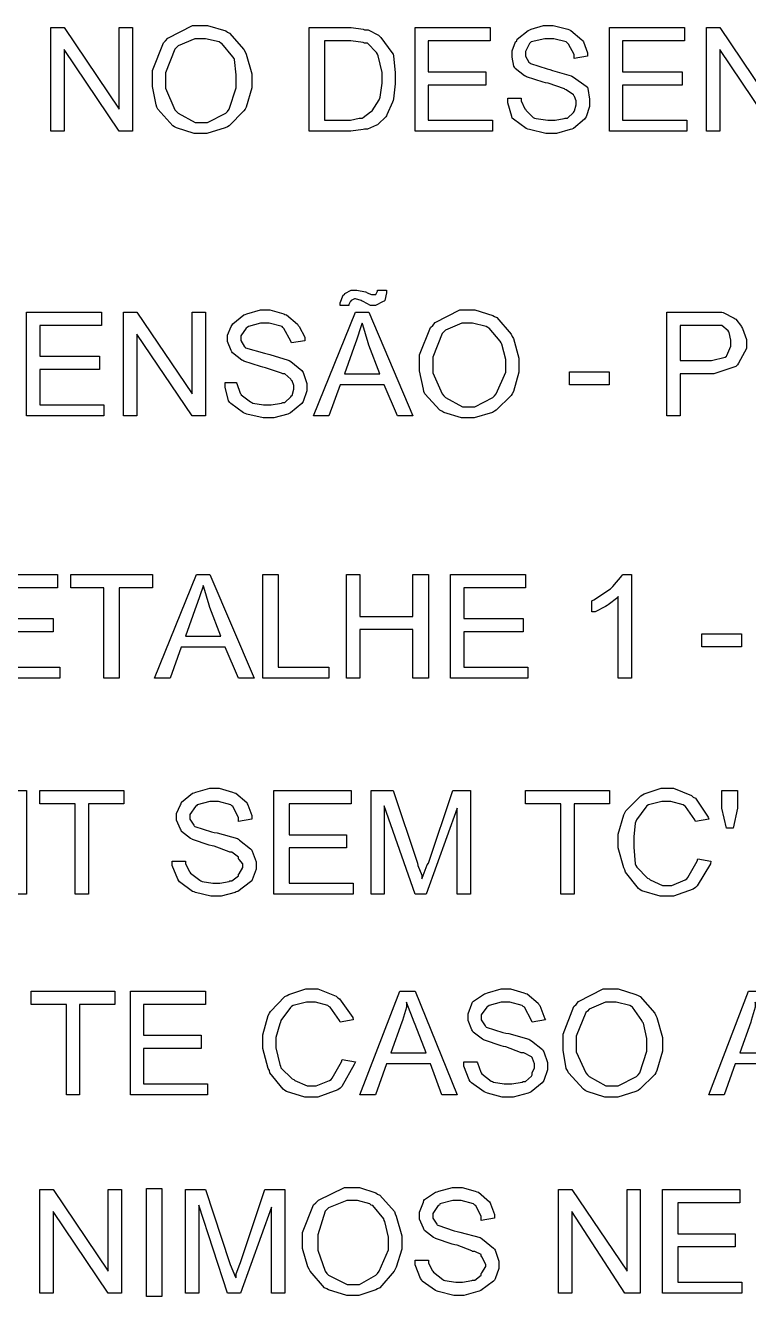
# Model space of a CAD drawing. Extents: x 0 to 210, y 0 to 297.
# Drawn here: x 83.7 to 97.59, y 85.81 to 110.25 of the extents above; entities that cross this region are included whole.
import ezdxf

# ---------------------------------------------------------------- set-up
doc = ezdxf.new("R2010")
doc.units = 0
doc.header["$MEASUREMENT"] = 0
doc.layers.add('C00-00-00-BLACK', color=7, linetype='Continuous')

msp = doc.modelspace()

# ---------------------------------------------------------------- linework, layer by layer
at = {"layer": 'C00-00-00-BLACK'}
for points in [[(86.1385, 109.186), (86.1385, 109.378), (86.3494, 109.91), (86.3921, 109.951), (86.4334, 110.005), (86.9086, 110.247), (87.0687, 110.247), (87.1954, 110.247), (87.5482, 110.141), (87.5799, 110.119), (87.6212, 110.098), (87.8967, 109.781), (87.9189, 109.739), (87.9394, 109.697), (88.0456, 109.314), (88.0456, 109.186), (88.0456, 109.048), (87.9394, 108.678), (87.9189, 108.635), (87.8967, 108.603), (87.6117, 108.319), (87.5799, 108.297), (87.5372, 108.277), (87.1859, 108.169), (87.0687, 108.169), (86.9417, 108.169), (86.6027, 108.277), (86.5614, 108.297), (86.5297, 108.319), (86.2432, 108.636), (86.2224, 108.678), (86.2115, 108.72), (86.1385, 109.07), (86.1385, 109.186)], [(92.9665, 108.847), (93.2201, 108.847), (93.2201, 108.795), (93.2946, 108.646), (93.3055, 108.635), (93.3154, 108.614), (93.453, 108.476), (93.4752, 108.465), (93.5069, 108.456), (93.7355, 108.424), (93.8128, 108.424), (93.8759, 108.424), (94.0456, 108.456), (94.0675, 108.465), (94.1091, 108.465), (94.2262, 108.573), (94.2372, 108.593), (94.2467, 108.604), (94.2785, 108.723), (94.2785, 108.762), (94.2785, 108.795), (94.2467, 108.88), (94.2372, 108.89), (94.2262, 108.912), (94.0883, 109.007), (94.0675, 109.016), (94.0566, 109.028), (93.7383, 109.134), (93.6858, 109.143), (93.6431, 109.154), (93.3263, 109.261), (93.3055, 109.27), (93.2836, 109.281), (93.103, 109.422), (93.0935, 109.442), (93.0822, 109.464), (93.0508, 109.638), (93.0508, 109.696), (93.0508, 109.761), (93.1139, 109.93), (93.1362, 109.951), (93.1457, 109.983), (93.3581, 110.152), (93.3898, 110.162), (93.4103, 110.173), (93.6487, 110.247), (93.7288, 110.247), (93.8332, 110.247), (94.1201, 110.173), (94.1518, 110.162), (94.1723, 110.152), (94.386, 109.973), (94.4079, 109.951), (94.4178, 109.93), (94.4933, 109.723), (94.4933, 109.653), (94.2372, 109.612), (94.2372, 109.686), (94.1296, 109.887), (94.1091, 109.908), (94.0869, 109.93), (93.8498, 109.992), (93.7715, 109.992), (93.6748, 109.992), (93.4103, 109.93), (93.3898, 109.908), (93.3785, 109.898), (93.3055, 109.747), (93.3055, 109.696), (93.3055, 109.655), (93.3676, 109.538), (93.3898, 109.527), (93.3993, 109.517), (93.7175, 109.411), (93.7715, 109.4), (93.8237, 109.379), (94.1835, 109.281), (94.1945, 109.27), (94.2262, 109.25), (94.4714, 109.08), (94.4933, 109.058), (94.5032, 109.037), (94.5363, 108.831), (94.5363, 108.762), (94.5363, 108.689), (94.4714, 108.487), (94.4506, 108.465), (94.4397, 108.445), (94.2262, 108.266), (94.1945, 108.254), (94.1627, 108.245), (93.8996, 108.169), (93.8128, 108.169), (93.6957, 108.169), (93.3799, 108.245), (93.3482, 108.254), (93.3154, 108.266), (93.0712, 108.445), (93.0508, 108.465), (93.0395, 108.499), (92.9665, 108.76), (92.9665, 108.847)], [(84.1858, 108.212), (84.1858, 110.205), (84.4419, 110.205), (85.5003, 108.635), (85.5003, 110.205), (85.7539, 110.205), (85.7539, 108.212), (85.5003, 108.212), (84.4419, 109.781), (84.4419, 108.212), (84.1858, 108.212)], [(86.3921, 109.186), (86.3921, 109.039), (86.571, 108.625), (86.6027, 108.593), (86.6345, 108.562), (86.9597, 108.381), (87.0687, 108.381), (87.1954, 108.381), (87.5482, 108.562), (87.5799, 108.593), (87.6117, 108.636), (87.7492, 109.05), (87.7492, 109.186), (87.7492, 109.294), (87.7164, 109.591), (87.7066, 109.612), (87.6847, 109.644), (87.4737, 109.898), (87.4529, 109.908), (87.4215, 109.93), (87.1569, 109.992), (87.0687, 109.992), (86.9516, 109.992), (86.6345, 109.856), (86.6027, 109.823), (86.571, 109.791), (86.3921, 109.338), (86.3921, 109.186)], [(89.148, 108.212), (89.148, 110.205), (89.8687, 110.205), (89.9527, 110.205), (90.1869, 110.173), (90.2092, 110.162), (90.2822, 110.162), (90.4833, 110.057), (90.5055, 110.035), (90.526, 110.014), (90.7383, 109.728), (90.7602, 109.696), (90.7701, 109.664), (90.8018, 109.338), (90.8018, 109.227), (90.8018, 109.123), (90.7701, 108.836), (90.7602, 108.804), (90.7493, 108.773), (90.6431, 108.53), (90.6336, 108.508), (90.6226, 108.487), (90.4737, 108.35), (90.4642, 108.339), (90.442, 108.329), (90.267, 108.254), (90.2092, 108.254), (90.1869, 108.245), (89.9474, 108.212), (89.8687, 108.212), (89.148, 108.212)], [(91.1835, 108.212), (91.1835, 110.205), (92.625, 110.205), (92.625, 109.951), (91.4368, 109.951), (91.4368, 109.355), (92.5407, 109.355), (92.5407, 109.101), (91.4368, 109.101), (91.4368, 108.424), (92.6677, 108.424), (92.6677, 108.212), (91.1835, 108.212)], [(94.9166, 108.212), (94.9166, 110.205), (96.3581, 110.205), (96.3581, 109.951), (95.1699, 109.951), (95.1699, 109.355), (96.3165, 109.355), (96.3165, 109.101), (95.1699, 109.101), (95.1699, 108.424), (96.4008, 108.424), (96.4008, 108.212), (94.9166, 108.212)], [(96.7825, 108.212), (96.7825, 110.205), (97.0386, 110.205), (98.0969, 108.635), (98.0969, 110.205), (98.3506, 110.205), (98.3506, 108.212), (98.0969, 108.212), (97.0386, 109.781), (97.0386, 108.212), (96.7825, 108.212)], [(89.4457, 108.424), (89.8687, 108.424), (89.9432, 108.424), (90.1114, 108.465), (90.1679, 108.465), (90.1883, 108.476), (90.3263, 108.584), (90.3372, 108.593), (90.358, 108.604), (90.4946, 108.815), (90.5055, 108.847), (90.515, 108.869), (90.5482, 109.138), (90.5482, 109.227), (90.5482, 109.345), (90.4737, 109.664), (90.4642, 109.696), (90.442, 109.728), (90.267, 109.908), (90.2092, 109.908), (90.1869, 109.919), (89.9474, 109.951), (89.8687, 109.951), (89.4457, 109.951), (89.4457, 108.424)], [(89.7421, 104.862), (89.7421, 104.915), (89.8042, 105.064), (89.826, 105.074), (89.8356, 105.096), (89.9569, 105.158), (89.9982, 105.158), (90.0617, 105.158), (90.23, 105.128), (90.2518, 105.117), (90.2614, 105.107), (90.3482, 105.074), (90.3785, 105.074), (90.3785, 105.074), (90.4215, 105.074), (90.4215, 105.074), (90.4311, 105.074), (90.4642, 105.137), (90.4642, 105.158), (90.6336, 105.158), (90.6336, 105.106), (90.6004, 104.958), (90.5909, 104.947), (90.5686, 104.938), (90.4254, 104.862), (90.3785, 104.862), (90.3249, 104.862), (90.1883, 104.938), (90.1679, 104.947), (90.1457, 104.958), (90.0409, 104.99), (90.0409, 104.99), (90.019, 104.99), (89.9527, 104.958), (89.9527, 104.947), (89.9418, 104.947), (89.91, 104.884), (89.91, 104.862), (89.7421, 104.862)], [(83.7198, 102.742), (83.7198, 104.735), (85.1613, 104.735), (85.1613, 104.481), (83.9735, 104.481), (83.9735, 103.886), (85.1186, 103.886), (85.1186, 103.633), (83.9735, 103.633), (83.9735, 102.955), (85.2039, 102.955), (85.2039, 102.742), (83.7198, 102.742)], [(85.5846, 102.742), (85.5846, 104.735), (85.8407, 104.735), (86.899, 103.167), (86.899, 104.735), (87.1541, 104.735), (87.1541, 102.742), (86.899, 102.742), (85.8407, 104.312), (85.8407, 102.742), (85.5846, 102.742)], [(87.5372, 103.38), (87.7492, 103.38), (87.7591, 103.36), (87.8223, 103.178), (87.8336, 103.167), (87.8431, 103.146), (88.0237, 103.008), (88.0456, 102.997), (88.0664, 102.988), (88.2731, 102.955), (88.3419, 102.955), (88.4163, 102.955), (88.6188, 102.988), (88.6411, 102.997), (88.6823, 102.997), (88.7995, 103.104), (88.8104, 103.124), (88.8199, 103.135), (88.8517, 103.255), (88.8517, 103.294), (88.8517, 103.327), (88.8199, 103.414), (88.8104, 103.423), (88.7995, 103.445), (88.6795, 103.55), (88.6411, 103.55), (88.6188, 103.561), (88.3087, 103.667), (88.2565, 103.677), (88.2138, 103.688), (87.8967, 103.794), (87.8762, 103.803), (87.854, 103.814), (87.6734, 103.952), (87.6639, 103.973), (87.6529, 103.995), (87.5799, 104.17), (87.5799, 104.228), (87.5799, 104.291), (87.6529, 104.461), (87.6639, 104.481), (87.6847, 104.513), (87.8967, 104.683), (87.9189, 104.692), (87.9507, 104.703), (88.211, 104.778), (88.2992, 104.778), (88.3941, 104.778), (88.6615, 104.703), (88.6837, 104.692), (88.7155, 104.683), (88.9261, 104.503), (88.937, 104.481), (88.9579, 104.461), (89.064, 104.254), (89.064, 104.185), (88.8104, 104.142), (88.7995, 104.174), (88.6615, 104.418), (88.6411, 104.439), (88.6298, 104.461), (88.3818, 104.524), (88.2992, 104.524), (88.2138, 104.524), (87.981, 104.461), (87.9602, 104.439), (87.938, 104.429), (87.8336, 104.279), (87.8336, 104.228), (87.8336, 104.187), (87.908, 104.069), (87.9189, 104.059), (87.9285, 104.049), (88.2883, 103.943), (88.3419, 103.932), (88.3941, 103.922), (88.7458, 103.814), (88.7677, 103.803), (88.7995, 103.783), (89.0104, 103.615), (89.0214, 103.592), (89.0309, 103.572), (89.1067, 103.364), (89.1067, 103.294), (89.1067, 103.221), (89.0309, 103.019), (89.0214, 102.997), (89.0104, 102.977), (88.7885, 102.796), (88.7677, 102.785), (88.736, 102.775), (88.4714, 102.701), (88.3846, 102.701), (88.2675, 102.701), (87.9507, 102.775), (87.9189, 102.785), (87.8872, 102.796), (87.6434, 102.977), (87.6226, 102.997), (87.6004, 103.029), (87.5372, 103.294), (87.5372, 103.38)], [(89.2334, 102.742), (90.0409, 104.735), (90.2945, 104.735), (91.1408, 102.742), (90.8445, 102.742), (90.5909, 103.338), (89.7421, 103.338), (89.5297, 102.742), (89.2334, 102.742)], [(91.2675, 103.719), (91.2675, 103.911), (91.4809, 104.44), (91.525, 104.481), (91.5666, 104.535), (92.0418, 104.778), (92.2017, 104.778), (92.3286, 104.778), (92.6786, 104.673), (92.7104, 104.651), (92.753, 104.63), (93.0286, 104.312), (93.0508, 104.269), (93.0712, 104.228), (93.1788, 103.848), (93.1788, 103.719), (93.1788, 103.582), (93.0712, 103.21), (93.0508, 103.167), (93.0286, 103.135), (92.7421, 102.85), (92.7104, 102.828), (92.6677, 102.807), (92.3177, 102.701), (92.2017, 102.701), (92.075, 102.701), (91.736, 102.807), (91.6947, 102.828), (91.6615, 102.85), (91.3737, 103.167), (91.3529, 103.208), (91.3419, 103.252), (91.2675, 103.604), (91.2675, 103.719)], [(96.0205, 102.742), (96.0205, 104.735), (96.7825, 104.735), (96.8555, 104.735), (97.022, 104.735), (97.0788, 104.735), (97.0993, 104.725), (97.313, 104.619), (97.3349, 104.608), (97.3448, 104.599), (97.4506, 104.461), (97.4619, 104.439), (97.4714, 104.418), (97.5473, 104.211), (97.5473, 104.142), (97.5473, 104.038), (97.3984, 103.751), (97.3776, 103.719), (97.3459, 103.688), (96.9229, 103.55), (96.7825, 103.55), (96.2738, 103.55), (96.2738, 102.742), (96.0205, 102.742)], [(89.826, 103.55), (90.5055, 103.55), (90.2945, 104.1), (90.2836, 104.142), (90.1774, 104.492), (90.1679, 104.524), (90.1569, 104.492), (90.0508, 104.174), (90.0409, 104.142), (89.826, 103.55)], [(91.525, 103.719), (91.525, 103.571), (91.7042, 103.167), (91.736, 103.124), (91.7677, 103.092), (92.093, 102.912), (92.2017, 102.912), (92.3286, 102.912), (92.6786, 103.092), (92.7104, 103.124), (92.7421, 103.167), (92.9238, 103.582), (92.9238, 103.719), (92.9238, 103.826), (92.8479, 104.122), (92.837, 104.142), (92.8151, 104.174), (92.6042, 104.429), (92.5834, 104.439), (92.5505, 104.461), (92.2884, 104.524), (92.2017, 104.524), (92.0845, 104.524), (91.7677, 104.386), (91.736, 104.355), (91.7042, 104.323), (91.525, 103.871), (91.525, 103.719)], [(96.2738, 103.803), (96.7825, 103.803), (96.8774, 103.803), (97.1405, 103.868), (97.1628, 103.889), (97.1737, 103.9), (97.251, 104.082), (97.251, 104.142), (97.251, 104.196), (97.2178, 104.345), (97.2083, 104.355), (97.1959, 104.377), (97.076, 104.481), (97.0361, 104.481), (96.9726, 104.481), (96.8294, 104.481), (96.7825, 104.481), (96.2738, 104.481), (96.2738, 103.803)], [(94.149, 103.59), (94.911, 103.59), (94.911, 103.336), (94.149, 103.336), (94.149, 103.59)], [(82.8312, 97.7), (82.8312, 99.6929), (84.3153, 99.6929), (84.3153, 99.4378), (83.1275, 99.4378), (83.1275, 98.8427), (84.2299, 98.8427), (84.2299, 98.589), (83.1275, 98.589), (83.1275, 97.9124), (84.3566, 97.9124), (84.3566, 97.7), (82.8312, 97.7)], [(85.2039, 97.7), (85.2039, 99.4378), (84.569, 99.4378), (84.569, 99.6929), (86.1385, 99.6929), (86.1385, 99.4378), (85.5003, 99.4378), (85.5003, 97.7), (85.2039, 97.7)], [(86.1797, 97.7), (86.9872, 99.6929), (87.2409, 99.6929), (88.0897, 97.7), (87.7919, 97.7), (87.5372, 98.2927), (86.6909, 98.2927), (86.4761, 97.7), (86.1797, 97.7)], [(86.7752, 98.5051), (87.4529, 98.5051), (87.2409, 99.0575), (87.23, 99.1002), (87.1238, 99.4488), (87.1142, 99.4805), (87.103, 99.4488), (86.9968, 99.132), (86.9872, 99.1002), (86.7752, 98.5051)], [(88.2565, 97.7), (88.2565, 99.6929), (88.5553, 99.6929), (88.5553, 97.9124), (89.5297, 97.9124), (89.5297, 97.7), (88.2565, 97.7)], [(89.8687, 97.7), (89.8687, 99.6929), (90.1252, 99.6929), (90.1252, 98.8854), (91.1408, 98.8854), (91.1408, 99.6929), (91.4396, 99.6929), (91.4396, 97.7), (91.1408, 97.7), (91.1408, 98.6317), (90.1252, 98.6317), (90.1252, 97.7), (89.8687, 97.7)], [(91.8626, 97.7), (91.8626, 99.6929), (93.3055, 99.6929), (93.3055, 99.4378), (92.1177, 99.4378), (92.1177, 98.8427), (93.2628, 98.8427), (93.2628, 98.589), (92.1177, 98.589), (92.1177, 97.9124), (93.3482, 97.9124), (93.3482, 97.7), (91.8626, 97.7)], [(95.3396, 97.7), (95.086, 97.7), (95.086, 99.2685), (95.075, 99.2477), (94.8944, 99.1087), (94.8739, 99.0974), (94.8422, 99.0769), (94.6436, 98.9707), (94.5776, 98.9707), (94.5776, 99.1817), (94.6189, 99.2036), (94.9371, 99.4174), (94.9593, 99.4378), (94.9798, 99.46), (95.159, 99.6721), (95.1699, 99.6929), (95.3396, 99.6929), (95.3396, 97.7)], [(96.6886, 98.5517), (97.4506, 98.5517), (97.4506, 98.2984), (96.6886, 98.2984), (96.6886, 98.5517)], [(86.5188, 94.1807), (86.7724, 94.1807), (86.7724, 94.1282), (86.8468, 93.9807), (86.8578, 93.9698), (86.8673, 93.9493), (87.0465, 93.8114), (87.0687, 93.8004), (87.0906, 93.7906), (87.2973, 93.7577), (87.3675, 93.7577), (87.431, 93.7577), (87.6117, 93.7906), (87.6226, 93.8004), (87.6639, 93.8004), (87.7919, 93.8953), (87.7919, 93.9271), (87.8018, 93.938), (87.8762, 94.058), (87.8762, 94.0964), (87.8762, 94.1282), (87.8018, 94.2139), (87.7919, 94.2234), (87.7919, 94.2552), (87.6639, 94.3501), (87.6226, 94.3501), (87.6117, 94.361), (87.3248, 94.4672), (87.2836, 94.4771), (87.23, 94.488), (86.9086, 94.5956), (86.899, 94.6051), (86.8673, 94.6161), (86.698, 94.7526), (86.6881, 94.773), (86.6771, 94.7953), (86.6027, 94.9702), (86.6027, 95.0281), (86.6027, 95.093), (86.6771, 95.2638), (86.6881, 95.2846), (86.698, 95.3163), (86.91, 95.4871), (86.9417, 95.4966), (86.9735, 95.5075), (87.2381, 95.5809), (87.3263, 95.5809), (87.4215, 95.5809), (87.6748, 95.5075), (87.7066, 95.4966), (87.7383, 95.4871), (87.9493, 95.3064), (87.9602, 95.2846), (87.9697, 95.2638), (88.0456, 95.0556), (88.0456, 94.9854), (87.7919, 94.9427), (87.7919, 95.0186), (87.6847, 95.232), (87.6639, 95.2419), (87.642, 95.2638), (87.4049, 95.3273), (87.3263, 95.3273), (87.2409, 95.3273), (86.9943, 95.2638), (86.9844, 95.2419), (86.9625, 95.232), (86.8578, 95.0793), (86.8578, 95.0281), (86.8578, 94.9868), (86.9308, 94.8697), (86.9417, 94.8588), (86.9516, 94.8489), (87.2726, 94.7431), (87.3263, 94.7318), (87.3788, 94.7222), (87.7701, 94.6161), (87.7919, 94.6051), (87.8127, 94.5843), (88.0237, 94.415), (88.0456, 94.3928), (88.0551, 94.3723), (88.1295, 94.1656), (88.1295, 94.0964), (88.1295, 94.0234), (88.0551, 93.8223), (88.0456, 93.8004), (88.0237, 93.7796), (87.781, 93.599), (87.7492, 93.5881), (87.7274, 93.5785), (87.4571, 93.5041), (87.3675, 93.5041), (87.2603, 93.5041), (86.9625, 93.5785), (86.9417, 93.5881), (86.91, 93.599), (86.6553, 93.7796), (86.6454, 93.8004), (86.6235, 93.8318), (86.5188, 94.0939), (86.5188, 94.1807)], [(96.6128, 94.2234), (96.8664, 94.1807), (96.8555, 94.1282), (96.6018, 93.7052), (96.5701, 93.6734), (96.5274, 93.6417), (96.1471, 93.5041), (96.0205, 93.5041), (95.8921, 93.5041), (95.5407, 93.6103), (95.5089, 93.6308), (95.4775, 93.653), (95.2225, 93.9698), (95.213, 94.011), (95.1907, 94.0537), (95.086, 94.4354), (95.086, 94.5624), (95.086, 94.7), (95.1907, 95.0708), (95.213, 95.1121), (95.2334, 95.1452), (95.5202, 95.4334), (95.5516, 95.4539), (95.5834, 95.4761), (95.91, 95.5809), (96.0205, 95.5809), (96.1471, 95.5809), (96.4957, 95.443), (96.5274, 95.4112), (96.5687, 95.3904), (96.8128, 95.0281), (96.8237, 94.9854), (96.5701, 94.9427), (96.5592, 94.9745), (96.3785, 95.232), (96.3581, 95.2419), (96.3359, 95.2638), (96.0988, 95.3273), (96.0205, 95.3273), (95.9238, 95.3273), (95.6677, 95.2638), (95.6359, 95.2419), (95.6137, 95.2211), (95.4345, 94.9745), (95.425, 94.9427), (95.414, 94.911), (95.3823, 94.6506), (95.3823, 94.5624), (95.3823, 94.4467), (95.414, 94.1282), (95.425, 94.0964), (95.4458, 94.065), (95.6469, 93.8541), (95.6786, 93.8431), (95.6991, 93.8223), (95.939, 93.7147), (96.0205, 93.7147), (96.1154, 93.7147), (96.369, 93.8223), (96.4008, 93.8431), (96.4212, 93.865), (96.6018, 94.1821), (96.6128, 94.2234)], [(81.77, 93.5468), (81.77, 95.5379), (82.193, 95.5379), (82.659, 94.1395), (82.6685, 94.0978), (82.743, 93.9077), (82.743, 93.8431), (82.7539, 93.8541), (82.8615, 94.1077), (82.8724, 94.1395), (83.3381, 95.5379), (83.7198, 95.5379), (83.7198, 93.5468), (83.4651, 93.5468), (83.4651, 95.2003), (82.8724, 93.5468), (82.6163, 93.5468), (82.0663, 95.2419), (82.0663, 93.5468), (81.77, 93.5468)], [(84.6529, 93.5468), (84.6529, 95.2846), (83.9763, 95.2846), (83.9763, 95.5379), (85.5871, 95.5379), (85.5871, 95.2846), (84.908, 95.2846), (84.908, 93.5468), (84.6529, 93.5468)], [(88.4686, 93.5468), (88.4686, 95.5379), (89.9527, 95.5379), (89.9527, 95.2846), (88.7649, 95.2846), (88.7649, 94.6891), (89.8687, 94.6891), (89.8687, 94.4354), (88.7649, 94.4354), (88.7649, 93.7577), (89.9954, 93.7577), (89.9954, 93.5468), (88.4686, 93.5468)], [(90.3372, 93.5468), (90.3372, 95.5379), (90.763, 95.5379), (91.229, 94.1419), (91.2386, 94.0992), (91.313, 93.9077), (91.313, 93.8431), (91.3225, 93.8541), (91.4178, 94.1105), (91.4396, 94.1419), (91.9057, 95.5379), (92.2472, 95.5379), (92.2472, 93.5468), (91.991, 93.5468), (91.991, 95.2003), (91.397, 93.5468), (91.186, 93.5468), (90.5909, 95.2419), (90.5909, 93.5468), (90.3372, 93.5468)], [(93.9821, 93.5468), (93.9821, 95.2846), (93.3055, 95.2846), (93.3055, 95.5379), (94.9166, 95.5379), (94.9166, 95.2846), (94.2372, 95.2846), (94.2372, 93.5468), (93.9821, 93.5468)], [(97.1628, 94.8161), (97.0788, 95.2003), (97.0788, 95.5379), (97.3776, 95.5379), (97.3776, 95.2003), (97.2922, 94.8161), (97.1628, 94.8161)], [(84.4846, 89.6881), (84.4846, 91.4273), (83.8069, 91.4273), (83.8069, 91.6809), (85.4177, 91.6809), (85.4177, 91.4273), (84.7383, 91.4273), (84.7383, 89.6881), (84.4846, 89.6881)], [(85.7141, 89.6881), (85.7141, 91.6809), (87.1569, 91.6809), (87.1569, 91.4273), (85.9688, 91.4273), (85.9688, 90.8322), (87.0712, 90.8322), (87.0712, 90.5771), (85.9688, 90.5771), (85.9688, 89.9005), (87.1982, 89.9005), (87.1982, 89.6881), (85.7141, 89.6881)], [(89.7834, 90.3661), (90.0384, 90.3235), (90.0162, 90.2712), (89.7738, 89.8469), (89.7421, 89.8151), (89.6994, 89.7834), (89.3177, 89.6454), (89.1907, 89.6454), (89.0626, 89.6454), (88.7127, 89.753), (88.6809, 89.7738), (88.6478, 89.7957), (88.3941, 90.1129), (88.3846, 90.1541), (88.3627, 90.1968), (88.2565, 90.5771), (88.2565, 90.7038), (88.2565, 90.8431), (88.3627, 91.2153), (88.3846, 91.258), (88.4054, 91.2894), (88.6809, 91.5748), (88.725, 91.5956), (88.7568, 91.6174), (89.082, 91.7236), (89.1907, 91.7236), (89.3177, 91.7236), (89.6676, 91.5857), (89.6994, 91.554), (89.7308, 91.5335), (89.9844, 91.1712), (89.9954, 91.1281), (89.7421, 91.0855), (89.7308, 91.1186), (89.5505, 91.3751), (89.5297, 91.3846), (89.5078, 91.4065), (89.2694, 91.4686), (89.1907, 91.4686), (89.0958, 91.4686), (88.8421, 91.4065), (88.8104, 91.3846), (88.7885, 91.3638), (88.6051, 91.1186), (88.5956, 91.0855), (88.5843, 91.0537), (88.5112, 90.7919), (88.5112, 90.7038), (88.5112, 90.588), (88.5843, 90.2712), (88.5956, 90.2395), (88.6051, 90.2077), (88.8199, 89.9954), (88.8517, 89.9844), (88.8725, 89.964), (89.111, 89.8578), (89.1907, 89.8578), (89.2859, 89.8578), (89.5406, 89.964), (89.5724, 89.9844), (89.5932, 90.0067), (89.7724, 90.3249), (89.7834, 90.3661)], [(90.1252, 89.6881), (90.8872, 91.6809), (91.186, 91.6809), (91.991, 89.6881), (91.6947, 89.6881), (91.4823, 90.2808), (90.6336, 90.2808), (90.4215, 89.6881), (90.1252, 89.6881)], [(92.1177, 90.3235), (92.3713, 90.3235), (92.3809, 90.303), (92.4444, 90.1224), (92.4553, 90.1114), (92.4648, 90.0906), (92.6454, 89.9527), (92.6677, 89.9418), (92.6881, 89.9322), (92.8963, 89.9005), (92.9665, 89.9005), (93.0395, 89.9005), (93.2409, 89.9322), (93.2628, 89.9418), (93.3041, 89.9418), (93.4212, 90.0493), (93.4325, 90.0698), (93.4325, 90.1129), (93.4752, 90.2077), (93.4752, 90.2395), (93.4752, 90.2822), (93.442, 90.387), (93.4325, 90.4074), (93.4212, 90.4187), (93.2699, 90.4931), (93.2201, 90.4931), (93.2092, 90.5041), (92.9238, 90.6103), (92.8825, 90.6198), (92.8384, 90.6307), (92.5188, 90.7369), (92.498, 90.7464), (92.4761, 90.7577), (92.2969, 90.8953), (92.2874, 90.9161), (92.2761, 90.938), (92.2017, 91.1144), (92.2017, 91.1722), (92.2017, 91.2467), (92.2761, 91.4368), (92.2874, 91.4686), (92.3078, 91.4908), (92.5188, 91.6284), (92.5407, 91.6383), (92.5724, 91.6492), (92.8356, 91.7236), (92.9238, 91.7236), (93.019, 91.7236), (93.2737, 91.6492), (93.3055, 91.6383), (93.3372, 91.6284), (93.5482, 91.4495), (93.5591, 91.4273), (93.5799, 91.4065), (93.6748, 91.1504), (93.6858, 91.1281), (93.4325, 91.0855), (93.4212, 91.1186), (93.2836, 91.3751), (93.2628, 91.3846), (93.2409, 91.4065), (93.0025, 91.4686), (92.9238, 91.4686), (92.8384, 91.4686), (92.6042, 91.4065), (92.5834, 91.3846), (92.5615, 91.3751), (92.4553, 91.2234), (92.4553, 91.1722), (92.4553, 91.1296), (92.5297, 91.011), (92.5407, 91.0001), (92.5505, 90.9906), (92.8702, 90.8844), (92.9238, 90.8734), (92.9873, 90.8636), (93.3676, 90.7577), (93.3898, 90.7464), (93.4212, 90.726), (93.6336, 90.5577), (93.6445, 90.5358), (93.6544, 90.515), (93.7288, 90.3083), (93.7288, 90.2395), (93.7288, 90.1651), (93.6544, 89.964), (93.6445, 89.9418), (93.6226, 89.9213), (93.4103, 89.7421), (93.3898, 89.7308), (93.3581, 89.7213), (93.0645, 89.6454), (92.9665, 89.6454), (92.8592, 89.6454), (92.5724, 89.7213), (92.5407, 89.7308), (92.5089, 89.7421), (92.2651, 89.9213), (92.2443, 89.9418), (92.2225, 89.9749), (92.1177, 90.2367), (92.1177, 90.3235)], [(94.0248, 90.6625), (94.0248, 90.854), (94.2358, 91.386), (94.2785, 91.4273), (94.3211, 91.4809), (94.7995, 91.7236), (94.9593, 91.7236), (95.086, 91.7236), (95.4236, 91.6174), (95.4663, 91.5956), (95.5075, 91.5748), (95.7862, 91.258), (95.8081, 91.2153), (95.8289, 91.1722), (95.9347, 90.7905), (95.9347, 90.6625), (95.9347, 90.5245), (95.8289, 90.1541), (95.8081, 90.1114), (95.7862, 90.0797), (95.498, 89.7957), (95.4663, 89.7738), (95.4236, 89.753), (95.075, 89.6454), (94.9593, 89.6454), (94.8312, 89.6454), (94.4922, 89.753), (94.4506, 89.7738), (94.4192, 89.7957), (94.1296, 90.1129), (94.1091, 90.1541), (94.0869, 90.1968), (94.0248, 90.5468), (94.0248, 90.6625)], [(96.8237, 89.6881), (97.5886, 91.6809), (97.8849, 91.6809), (98.6896, 89.6881), (98.3933, 89.6881), (98.1812, 90.2808), (97.3349, 90.2808), (97.1201, 89.6881), (96.8237, 89.6881)], [(90.7175, 90.4931), (91.397, 90.4931), (91.186, 91.0428), (91.1641, 91.0869), (91.0262, 91.4481), (91.0167, 91.4686), (91.0167, 91.3737), (90.9394, 91.1186), (90.9299, 91.0855), (90.7175, 90.4931)], [(94.2785, 90.6625), (94.2785, 90.515), (94.4619, 90.1129), (94.4933, 90.0698), (94.525, 90.0384), (94.8503, 89.8578), (94.9593, 89.8578), (95.086, 89.8578), (95.4345, 90.0384), (95.4663, 90.0698), (95.498, 90.1129), (95.6359, 90.526), (95.6359, 90.6625), (95.6359, 90.7687), (95.5724, 91.065), (95.5516, 91.0855), (95.5407, 91.1186), (95.3604, 91.3751), (95.3396, 91.3846), (95.3079, 91.4065), (95.0461, 91.4686), (94.9593, 91.4686), (94.8422, 91.4686), (94.525, 91.3324), (94.4933, 91.2992), (94.4619, 91.2675), (94.2785, 90.8142), (94.2785, 90.6625)], [(97.4189, 90.4931), (98.0969, 90.4931), (97.8849, 91.0428), (97.8627, 91.0869), (97.7251, 91.4481), (97.7152, 91.4686), (97.7152, 91.3737), (97.6408, 91.1186), (97.6313, 91.0855), (97.4189, 90.4931)], [(83.9735, 85.8739), (83.9735, 87.8649), (84.2299, 87.8649), (85.2883, 86.2969), (85.2883, 87.8649), (85.543, 87.8649), (85.543, 85.8739), (85.2883, 85.8739), (84.2299, 87.442), (84.2299, 85.8739), (83.9735, 85.8739)], [(86.0213, 87.8844), (86.3177, 87.8844), (86.3177, 85.809), (86.0213, 85.809), (86.0213, 87.8844)], [(86.7724, 85.8739), (86.7724, 87.8649), (87.1541, 87.8649), (87.6198, 86.4665), (87.6293, 86.4249), (87.7355, 86.1811), (87.7464, 86.1702), (87.7464, 86.2446), (87.8198, 86.4348), (87.8307, 86.4665), (88.2992, 87.8649), (88.6809, 87.8649), (88.6809, 85.8739), (88.4259, 85.8739), (88.4259, 87.5273), (87.8307, 85.8739), (87.5771, 85.8739), (87.0271, 87.569), (87.0271, 85.8739), (86.7724, 85.8739)], [(89.0214, 86.8468), (89.0214, 87.0384), (89.2334, 87.57), (89.2761, 87.6117), (89.3286, 87.6653), (89.8303, 87.908), (89.9982, 87.908), (90.1139, 87.908), (90.4325, 87.8032), (90.4642, 87.781), (90.5055, 87.7605), (90.7905, 87.442), (90.8018, 87.3993), (90.8223, 87.358), (90.9299, 86.9749), (90.9299, 86.8468), (90.9299, 86.7198), (90.8223, 86.3713), (90.8018, 86.3381), (90.7796, 86.2969), (90.5055, 85.9801), (90.4642, 85.9578), (90.4325, 85.9374), (90.1058, 85.8312), (89.9982, 85.8312), (89.8701, 85.8312), (89.5188, 85.9374), (89.487, 85.9578), (89.4443, 85.9801), (89.1688, 86.2969), (89.148, 86.3381), (89.1261, 86.3808), (89.0214, 86.7311), (89.0214, 86.8468)], [(91.1835, 86.5078), (91.4396, 86.5078), (91.4396, 86.4553), (91.5141, 86.3078), (91.525, 86.2969), (91.5349, 86.2764), (91.7141, 86.1385), (91.736, 86.1275), (91.7568, 86.1176), (91.9635, 86.0848), (92.0323, 86.0848), (92.0958, 86.0848), (92.2761, 86.1176), (92.2874, 86.1275), (92.3286, 86.1275), (92.4553, 86.2224), (92.4553, 86.2542), (92.4648, 86.2651), (92.5407, 86.385), (92.5407, 86.4235), (92.5407, 86.4235), (92.4648, 86.5724), (92.4553, 86.5932), (92.4553, 86.6151), (92.3286, 86.6771), (92.2874, 86.6771), (92.2761, 86.6881), (91.9896, 86.7943), (91.9484, 86.8041), (91.8944, 86.8151), (91.5762, 86.9227), (91.5666, 86.9322), (91.5349, 86.9431), (91.3624, 87.0825), (91.3529, 87.103), (91.3419, 87.1252), (91.2675, 87.3002), (91.2675, 87.358), (91.2675, 87.4324), (91.3419, 87.6226), (91.3529, 87.6543), (91.3624, 87.6762), (91.5776, 87.8141), (91.6093, 87.8237), (91.6411, 87.8346), (91.9028, 87.908), (91.991, 87.908), (92.0859, 87.908), (92.3396, 87.8346), (92.3713, 87.8237), (92.4031, 87.8141), (92.6137, 87.6335), (92.625, 87.6117), (92.6345, 87.5908), (92.7104, 87.3841), (92.7104, 87.3153), (92.4553, 87.2726), (92.4553, 87.3471), (92.3491, 87.5591), (92.3286, 87.569), (92.3064, 87.5908), (92.0694, 87.6543), (91.991, 87.6543), (91.9057, 87.6543), (91.6615, 87.5908), (91.652, 87.569), (91.6298, 87.5591), (91.525, 87.4088), (91.525, 87.358), (91.525, 87.3167), (91.598, 87.1996), (91.6093, 87.1883), (91.6189, 87.1788), (91.9371, 87.0701), (91.991, 87.0589), (92.0433, 87.0493), (92.4334, 86.9431), (92.4553, 86.9322), (92.4761, 86.9114), (92.6881, 86.7421), (92.7104, 86.7198), (92.7199, 86.6994), (92.7943, 86.4926), (92.7943, 86.4235), (92.7943, 86.3505), (92.7199, 86.1494), (92.7104, 86.1275), (92.6881, 86.1067), (92.4458, 85.9261), (92.414, 85.9151), (92.3918, 85.9056), (92.1219, 85.8312), (92.0323, 85.8312), (91.9261, 85.8312), (91.6298, 85.9056), (91.6093, 85.9151), (91.5776, 85.9261), (91.3197, 86.1067), (91.3102, 86.1275), (91.2883, 86.1589), (91.1835, 86.421), (91.1835, 86.5078)], [(93.9408, 85.8739), (93.9408, 87.8649), (94.1945, 87.8649), (95.2556, 86.2969), (95.2556, 87.8649), (95.5089, 87.8649), (95.5089, 85.8739), (95.213, 85.8739), (94.1945, 87.442), (94.1945, 85.8739), (93.9408, 85.8739)], [(95.9347, 85.8739), (95.9347, 87.8649), (97.4189, 87.8649), (97.4189, 87.6117), (96.2311, 87.6117), (96.2311, 87.0162), (97.3349, 87.0162), (97.3349, 86.7625), (96.2311, 86.7625), (96.2311, 86.0848), (97.4619, 86.0848), (97.4619, 85.8739), (95.9347, 85.8739)], [(89.3177, 86.8468), (89.3177, 86.6994), (89.4553, 86.2969), (89.487, 86.2542), (89.5188, 86.2224), (89.8783, 86.0418), (89.9982, 86.0418), (90.1139, 86.0418), (90.4325, 86.2224), (90.4642, 86.2542), (90.4956, 86.2969), (90.6748, 86.7103), (90.6748, 86.8468), (90.6748, 86.9541), (90.6004, 87.2518), (90.5909, 87.2726), (90.5799, 87.3044), (90.369, 87.5591), (90.3372, 87.569), (90.3153, 87.5908), (90.0769, 87.6543), (89.9982, 87.6543), (89.8701, 87.6543), (89.5188, 87.5164), (89.487, 87.4847), (89.4553, 87.4529), (89.3177, 86.9982), (89.3177, 86.8468)]]:
    msp.add_lwpolyline(points, close=True, dxfattribs=at)

doc.saveas('drawing.dxf')
